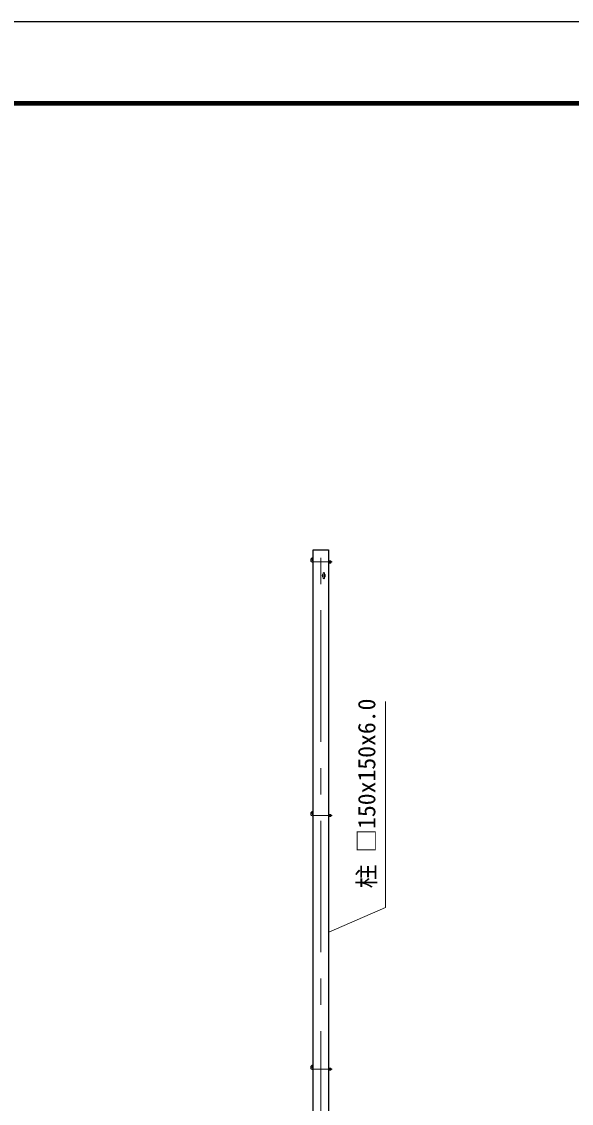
# Model space of a CAD drawing. Units: millimetres, scale not verified. Extents: x -14699 to 14701, y -10394 to 10396.
# Drawn here: x 2640 to 7953, y -53 to 10396 of the extents above; entities that cross this region are included whole.
import ezdxf
from ezdxf.enums import TextEntityAlignment as Align

# ---------------------------------------------------------------- set-up
doc = ezdxf.new("R2010")
doc.units = ezdxf.units.MM
doc.header["$LTSCALE"] = 40
doc.linetypes.add('USER1', pattern=[50.8, 31.75, -6.35, 6.35, -6.35])
for name, color, linetype, lineweight in [('0-1_D-STR1', 1, 'Continuous', 25), ('0-2_D-BMK', 2, 'USER1', 13), ('0-3_D-STR3', 3, 'Continuous', 13), ('0-8_D-STR-TXT', 7, 'Continuous', 13), ('0-C_D-TTL', 7, 'Continuous', 25)]:
    doc.layers.add(name, color=color, linetype=linetype, lineweight=lineweight)
doc.styles.add('ＭＳ ゴシック', font='')
doc.styles.get('ＭＳ ゴシック').set_extended_font_data('MS Gothic')

msp = doc.modelspace()

# ---------------------------------------------------------------- linework, layer by layer
at = {"layer": '0-1_D-STR1'}
msp.add_lwpolyline([(5456.72, 5294.54), (5606.72, 5294.54), (5606.72, -2505.46), (5456.72, -2505.46)], close=True, dxfattribs=at)
at = {"layer": '0-2_D-BMK'}
for p, q in [((5531.72, -2656.46), (5531.72, 5345.54)), ((5456.72, 5177.54), (5641.72, 5177.54)), ((5456.72, 2727.54), (5641.72, 2727.54)), ((5456.72, 277.54), (5641.72, 277.54))]:
    msp.add_line(p, q, dxfattribs=at)
at = {"layer": '0-3_D-STR3'}
for p, q in [((5606.72, 5188.49), (5606.72, 5166.59)), ((5606.72, 5188.49), (5615.92, 5188.49)), ((5606.72, 5183.01), (5615.92, 5183.01)), ((5606.72, 5172.06), (5615.92, 5172.06)), ((5606.72, 5166.59), (5615.92, 5166.59)), ((5616.72, 5188.49), (5616.72, 5166.59)), ((5616.72, 5188.49), (5625.92, 5188.49)), ((5616.72, 5186.15), (5616.72, 5168.92)), ((5616.72, 5183.01), (5625.92, 5183.01)), ((5616.72, 5172.06), (5625.92, 5172.06)), ((5616.72, 5166.59), (5625.92, 5166.59)), ((5626.72, 5186.15), (5626.72, 5168.92)), ((5626.72, 5183.54), (5630.77, 5183.54)), ((5626.72, 5182.59), (5631.72, 5182.59)), ((5626.72, 5171.54), (5630.77, 5171.54)), ((5631.72, 5182.59), (5630.77, 5183.54)), ((5630.77, 5183.54), (5630.77, 5171.54)), ((5631.72, 5182.59), (5631.72, 5172.48)), ((5553.47, 5020.79), (5553.47, 5068.29)), ((5565.97, 5020.79), (5565.97, 5068.29)), ((5606.72, 2738.49), (5606.72, 2716.59)), ((5606.72, 2738.49), (5615.92, 2738.49)), ((5606.72, 2733.01), (5615.92, 2733.01)), ((5606.72, 2722.06), (5615.92, 2722.06)), ((5616.72, 2738.49), (5616.72, 2716.59)), ((5616.72, 2738.49), (5625.92, 2738.49)), ((5616.72, 2736.15), (5616.72, 2718.92)), ((5616.72, 2733.01), (5625.92, 2733.01)), ((5616.72, 2722.06), (5625.92, 2722.06)), ((5626.72, 2736.15), (5626.72, 2718.92)), ((5626.72, 2733.54), (5630.77, 2733.54)), ((5626.72, 2732.59), (5631.72, 2732.59)), ((5626.72, 2721.54), (5630.77, 2721.54)), ((5631.72, 2732.59), (5630.77, 2733.54)), ((5630.77, 2733.54), (5630.77, 2721.54)), ((5631.72, 2732.59), (5631.72, 2722.48)), ((5606.72, 2716.59), (5615.92, 2716.59)), ((5616.72, 2716.59), (5625.92, 2716.59)), ((5606.72, 288.49), (5606.72, 266.59)), ((5606.72, 288.49), (5615.92, 288.49)), ((5606.72, 283.01), (5615.92, 283.01)), ((5606.72, 272.06), (5615.92, 272.06)), ((5606.72, 266.59), (5615.92, 266.59)), ((5616.72, 288.49), (5616.72, 266.59)), ((5616.72, 288.49), (5625.92, 288.49)), ((5616.72, 286.15), (5616.72, 268.92)), ((5616.72, 283.01), (5625.92, 283.01)), ((5616.72, 272.06), (5625.92, 272.06)), ((5616.72, 266.59), (5625.92, 266.59)), ((5626.72, 286.15), (5626.72, 268.92)), ((5626.72, 283.54), (5630.77, 283.54)), ((5626.72, 282.59), (5631.72, 282.59)), ((5626.72, 271.54), (5630.77, 271.54)), ((5631.72, 282.59), (5630.77, 283.54)), ((5630.77, 283.54), (5630.77, 271.54)), ((5631.72, 282.59), (5631.72, 272.48))]:
    msp.add_line(p, q, dxfattribs=at)
for points in [[(5626.72, 5172.48), (5631.72, 5172.48), (5630.77, 5171.54)], [(5626.72, 2722.48), (5631.72, 2722.48), (5630.77, 2721.54)], [(5626.72, 272.48), (5631.72, 272.48), (5630.77, 271.54)]]:
    msp.add_lwpolyline(points, dxfattribs=at)
for centre, radius, start, end in [((5456.72, 5194.54), 23, 90, 270), ((5456.72, 5194.54), 11, 90, 270), ((5597.58, 5177.54), 19.14, 343.37369, 16.62631), ((5611.74, 5185.75), 5, 326.78843, 33.21157), ((5611.74, 5169.32), 5, 326.78843, 33.21157), ((5607.58, 5177.54), 19.14, 343.37369, 16.62631), ((5621.74, 5185.75), 5, 326.78843, 33.21157), ((5621.74, 5169.32), 5, 326.78843, 33.21157), ((5559.72, 5044.54), 15, 114.62432, 245.37568), ((5559.72, 5068.29), 6.25, 0, 180), ((5559.72, 5020.79), 6.25, 180, 0), ((5559.72, 5044.54), 15, 294.62432, 65.37568), ((5456.72, 2744.54), 23, 90, 270), ((5456.72, 2744.54), 11, 90, 270), ((5597.58, 2727.54), 19.14, 343.37369, 16.62631), ((5611.74, 2735.75), 5, 326.78843, 33.21157), ((5611.74, 2719.32), 5, 326.78843, 33.21157), ((5607.58, 2727.54), 19.14, 343.37369, 16.62631), ((5621.74, 2735.75), 5, 326.78843, 33.21157), ((5621.74, 2719.32), 5, 326.78843, 33.21157), ((5456.72, 294.54), 23, 90, 270), ((5456.72, 294.54), 11, 90, 270), ((5597.58, 277.54), 19.14, 343.37369, 16.62631), ((5611.74, 285.75), 5, 326.78843, 33.21157), ((5611.74, 269.32), 5, 326.78843, 33.21157), ((5607.58, 277.54), 19.14, 343.37369, 16.62631), ((5621.74, 285.75), 5, 326.78843, 33.21157), ((5621.74, 269.32), 5, 326.78843, 33.21157)]:
    msp.add_arc(centre, radius, start, end, dxfattribs=at)
at = {"layer": '0-8_D-STR-TXT'}
msp.add_lwpolyline([(6156.36, 3830.29), (6156.36, 1838.98), (5608.55, 1600.62)], dxfattribs=at)
at = {"layer": '0-C_D-TTL', "color": 2}
msp.add_lwpolyline([(-14698.88, 10395.79), (14701.12, 10395.79), (14701.12, -10394.21), (-14698.88, -10394.21)], close=True, dxfattribs=at)
at = {"layer": '0-C_D-TTL'}
for points in [[(-13753.88, 9625.79), (13756.12, 9625.79), (13756.12, -9624.21), (-13753.88, -9624.21)], [(-13745.13, 9617.04), (13747.37, 9617.04), (13747.37, -9615.46), (-13745.13, -9615.46)], [(-13736.38, 9608.29), (13738.62, 9608.29), (13738.62, -9606.71), (-13736.38, -9606.71)], [(-13727.63, 9599.54), (13729.87, 9599.54), (13729.87, -9597.96), (-13727.63, -9597.96)], [(-13718.88, 9590.79), (13721.12, 9590.79), (13721.12, -9589.21), (-13718.88, -9589.21)]]:
    msp.add_lwpolyline(points, close=True, dxfattribs=at)

# ---------------------------------------------------------------- texts
at = {"layer": '0-8_D-STR-TXT', "style": 'ＭＳ ゴシック'}
msp.add_text('柱 □150x150x6.0', height=168.3, rotation=90, dxfattribs=at).set_placement((6108.76, 2024.32), align=Align.BOTTOM_LEFT)

doc.saveas('drawing.dxf')
